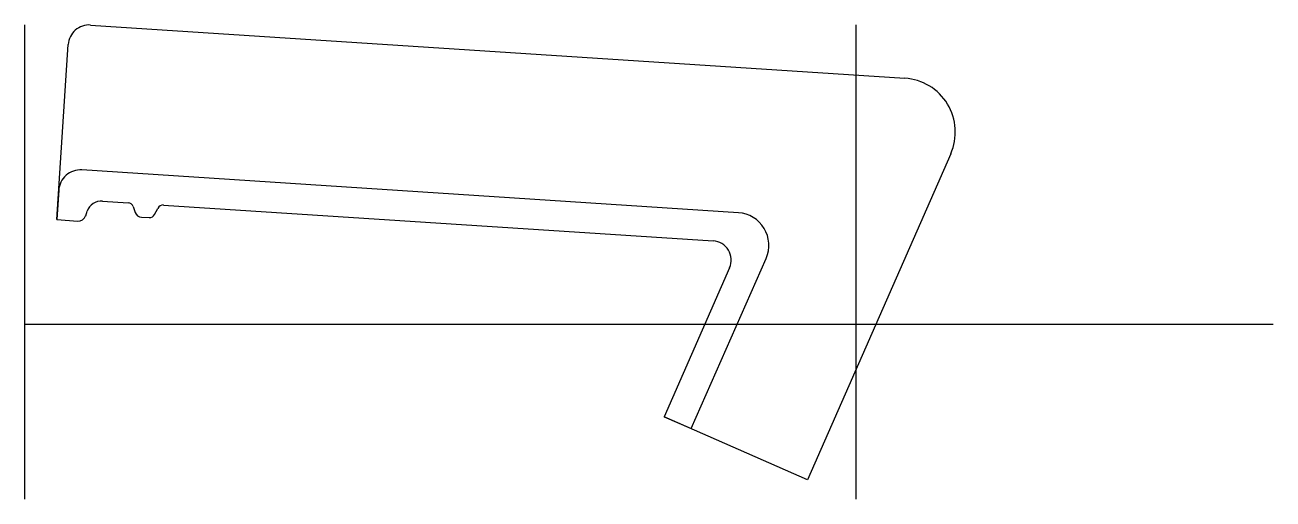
# Model space of a CAD drawing. Extents: x -308 to 155, y -65 to 111.
import ezdxf

# ---------------------------------------------------------------- set-up
doc = ezdxf.new("R2010")
doc.units = 0
doc.layers.get('0').update_dxf_attribs({"linetype": 'CONTINUOUS'})

msp = doc.modelspace()

# ---------------------------------------------------------------- linework, layer by layer
at = {"linetype": 'CONTINUOUS'}
for p, q in [((-308, -64.73), (-308, 110.91)), ((-283.71, 110.9), (18.1, 91.19)), ((0, -64.73), (0, 110.91)), ((-296.19, 38.78), (-291.96, 103.66)), ((35.11, 63.18), (-18, -57.59)), ((-43.57, 41.32), (-286.87, 57.21)), ((-295.48, 49.65), (-296.19, 38.78)), ((-285.5, 40.25), (-284.94, 41.87)), ((-279.24, 45.69), (-269.78, 45.07)), ((-267.89, 43.64), (-267.14, 41.49)), ((-259.94, 40.72), (-258.8, 42.97)), ((-256.63, 44.21), (-52.92, 30.91)), ((-296.19, 38.78), (-288.45, 38.27)), ((-264.82, 39.73), (-261.99, 39.55)), ((-61.06, -38.65), (-33.32, 24.44)), ((-46.87, 20.94), (-71.13, -34.23)), ((-308, 0), (154.55, 0)), ((-71.13, -34.23), (-61.06, -38.65)), ((-18, -57.59), (-71.13, -34.23))]:
    msp.add_line(p, q, dxfattribs=at)
for centre, radius, start, end in [((-284.22, 103.16), 7.76, 86.2587, 176.2801), ((16.8, 71.23), 20, 336.2588, 86.2804), ((-287.4, 49.13), 8.1, 86.2704, 176.2991), ((-279.6, 40.07), 5.63, 86.2841, 161.374), ((-269.92, 42.92), 2.15, 19.4412, 86.3355), ((-256.78, 41.96), 2.26, 86.1758, 153.314), ((-288.27, 41.18), 2.92, 266.3973, 341.3406), ((-264.65, 42.36), 2.64, 199.3437, 266.2869), ((-261.86, 41.7), 2.15, 266.4214, 333.0081), ((-44.35, 29.3), 12.05, 336.2392, 86.2954), ((-53.39, 23.81), 7.12, 336.269, 86.2315)]:
    msp.add_arc(centre, radius, start, end, dxfattribs=at)

doc.saveas('drawing.dxf')
